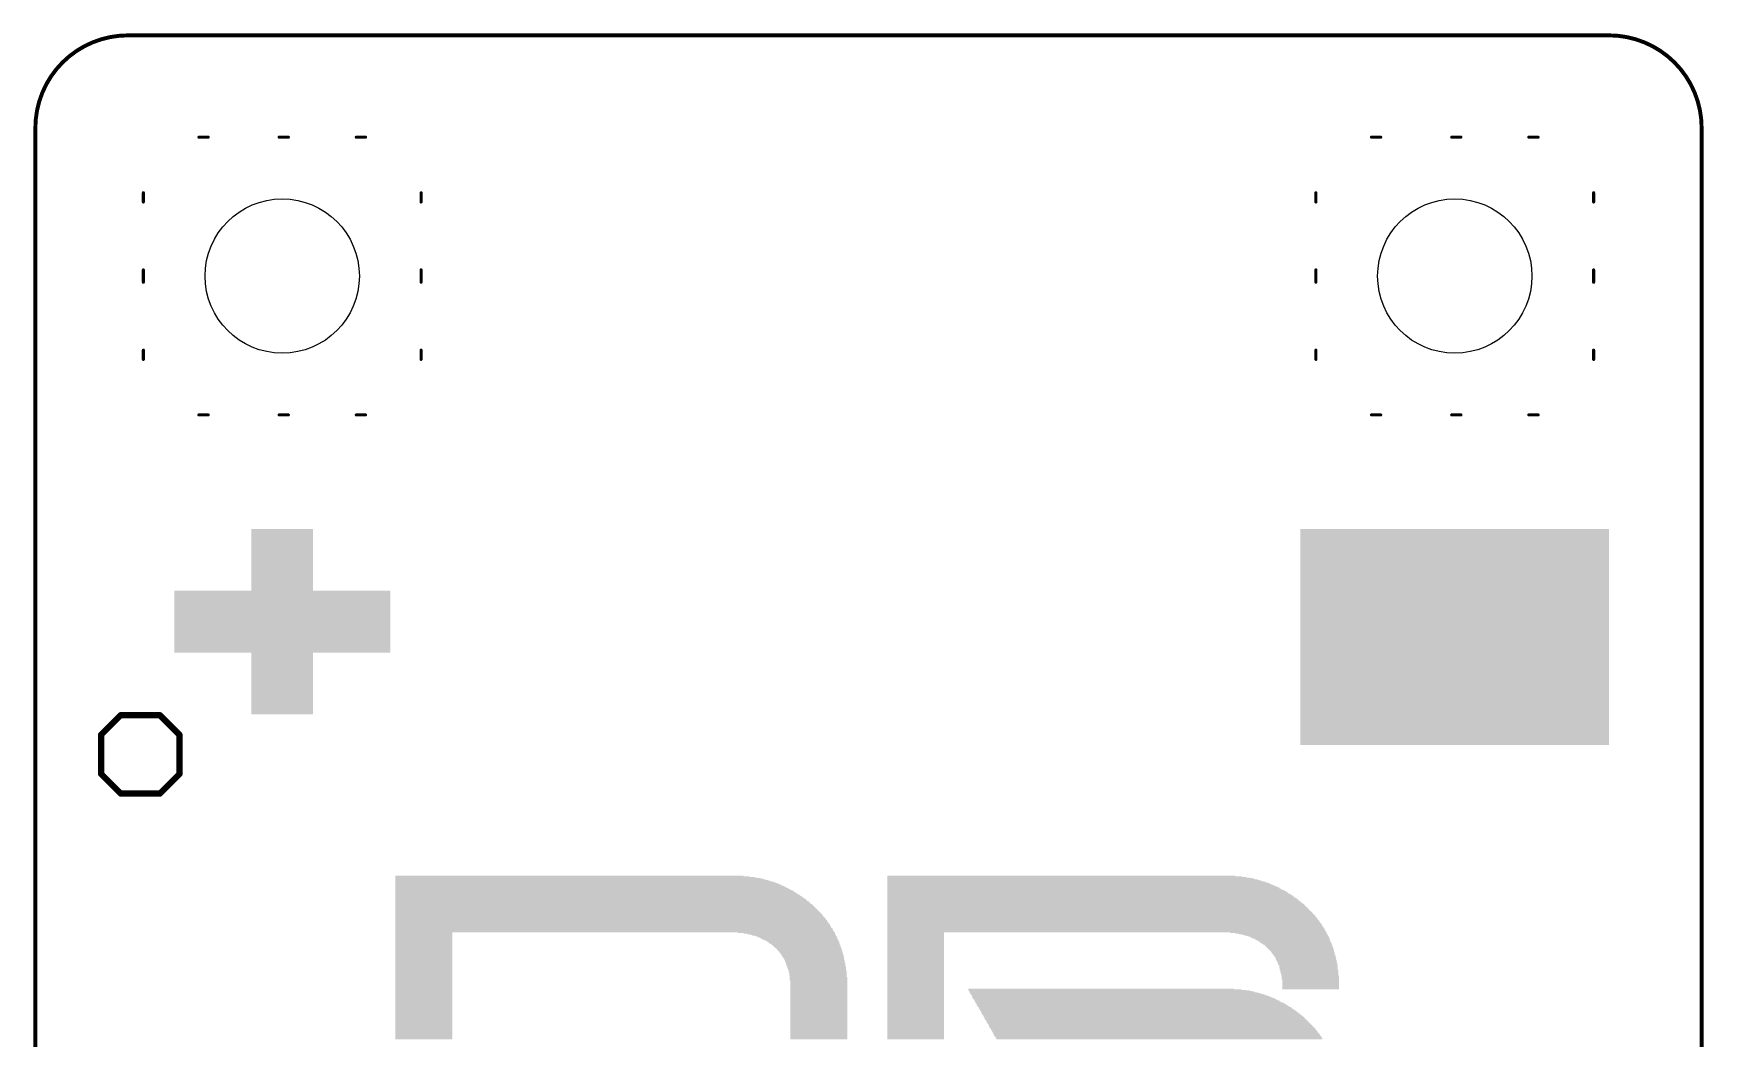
# Model space of a CAD drawing. Extents: x -0.1 to 54.1, y -0.1 to 65.1.
# Drawn here: x -0.1 to 54.1, y 32.5 to 65.1 of the extents above; entities that cross this region are included whole.
import ezdxf

# ---------------------------------------------------------------- set-up
doc = ezdxf.new("R2010")
doc.units = 0
doc.layers.add('20', color=31, linetype='CONTINUOUS')
doc.layers.add('21', color=253, linetype='CONTINUOUS')

# ---------------------------------------------------------------- blocks, each defined once
blk = doc.blocks.new('RECT')
blk.add_solid([(-0.5, -0.5), (0.5, -0.5), (-0.5, 0.5), (0.5, 0.5)])

msp = doc.modelspace()

# ---------------------------------------------------------------- linework, layer by layer
at = {"layer": '20'}
for points, const_width in [([(3, 65, 0.4142), (0, 62)], 0.127), ([(3, 65.0318, 1), (3, 64.9682)], 0.0635), ([(3, 64.9682, 1), (3, 65.0318)], 0.0635), ([(51, 65.0318, 1), (51, 64.9682)], 0.0635), ([(54, 62, 0.4142), (51, 65)], 0.127), ([(51, 64.9682, 1), (51, 65.0318)], 0.0635), ([(0.0318, 62, 1), (-0.0318, 62)], 0.0635), ([(-0.0318, 62, 1), (0.0318, 62)], 0.0635), ([(54.0318, 62, 1), (53.9682, 62)], 0.0635), ([(53.9682, 62, 1), (54.0318, 62)], 0.0635)]:
    msp.add_lwpolyline(points, format="xyb", dxfattribs=dict(at, const_width=const_width))
at = {"layer": '20', "const_width": 0.127}
for points in [[(51, 65), (3, 65)], [(0, 3), (0, 62)], [(54, 3), (54, 62)]]:
    msp.add_lwpolyline(points, dxfattribs=at)
at = {"layer": '20'}
for centre in [(8, 57.2), (46, 57.2)]:
    msp.add_circle(centre, 2.5, dxfattribs=at)
at = {"layer": '21'}
for points, const_width in [([(5.3, 61.7), (5.6, 61.7)], 0.1), ([(8.2, 61.7), (7.9, 61.7)], 0.1), ([(10.7, 61.7), (10.4, 61.7)], 0.1), ([(43.3, 61.7), (43.6, 61.7)], 0.1), ([(46.2, 61.7), (45.9, 61.7)], 0.1), ([(48.7, 61.7), (48.4, 61.7)], 0.1), ([(3.5, 59.9), (3.5, 59.6)], 0.1), ([(12.5, 59.6), (12.5, 59.9)], 0.1), ([(41.5, 59.9), (41.5, 59.6)], 0.1), ([(50.5, 59.6), (50.5, 59.9)], 0.1), ([(3.5, 57.4), (3.5, 57)], 0.1), ([(12.5, 57), (12.5, 57.4)], 0.1), ([(41.5, 57.4), (41.5, 57)], 0.1), ([(50.5, 57), (50.5, 57.4)], 0.1), ([(3.5, 54.8), (3.5, 54.5)], 0.1), ([(12.5, 54.5), (12.5, 54.8)], 0.1), ([(41.5, 54.8), (41.5, 54.5)], 0.1), ([(50.5, 54.5), (50.5, 54.8)], 0.1), ([(5.3, 52.7), (5.6, 52.7)], 0.1), ([(7.9, 52.7), (8.2, 52.7)], 0.1), ([(10.4, 52.7), (10.7, 52.7)], 0.1), ([(43.3, 52.7), (43.6, 52.7)], 0.1), ([(45.9, 52.7), (46.2, 52.7)], 0.1), ([(48.4, 52.7), (48.7, 52.7)], 0.1), ([(2.765, 42.97), (2.13, 42.335)], 0.2032), ([(4.035, 42.97), (2.765, 42.97)], 0.2032), ([(4.67, 42.335), (4.035, 42.97)], 0.2032), ([(2.13, 42.335), (2.13, 41.065)], 0.2032), ([(4.67, 41.065), (4.67, 42.335)], 0.2032), ([(2.13, 41.065), (2.765, 40.43)], 0.2032), ([(4.035, 40.43), (4.67, 41.065)], 0.2032), ([(2.765, 40.43), (4.035, 40.43)], 0.2032)]:
    msp.add_lwpolyline(points, dxfattribs=dict(at, const_width=const_width))
for points, const_width in [([(5.3, 61.725, 1), (5.3, 61.675)], 0.05), ([(5.6, 61.675, 1), (5.6, 61.725)], 0.05), ([(7.9, 61.725, 1), (7.9, 61.675)], 0.05), ([(8.2, 61.675, 1), (8.2, 61.725)], 0.05), ([(10.4, 61.725, 1), (10.4, 61.675)], 0.05), ([(10.7, 61.675, 1), (10.7, 61.725)], 0.05), ([(43.3, 61.725, 1), (43.3, 61.675)], 0.05), ([(43.6, 61.675, 1), (43.6, 61.725)], 0.05), ([(45.9, 61.725, 1), (45.9, 61.675)], 0.05), ([(46.2, 61.675, 1), (46.2, 61.725)], 0.05), ([(48.4, 61.725, 1), (48.4, 61.675)], 0.05), ([(48.7, 61.675, 1), (48.7, 61.725)], 0.05), ([(3.525, 59.9, 1), (3.475, 59.9)], 0.05), ([(3.475, 59.6, 1), (3.525, 59.6)], 0.05), ([(12.525, 59.9, 1), (12.475, 59.9)], 0.05), ([(12.475, 59.6, 1), (12.525, 59.6)], 0.05), ([(41.525, 59.9, 1), (41.475, 59.9)], 0.05), ([(41.475, 59.6, 1), (41.525, 59.6)], 0.05), ([(50.525, 59.9, 1), (50.475, 59.9)], 0.05), ([(50.475, 59.6, 1), (50.525, 59.6)], 0.05), ([(3.525, 57.4, 1), (3.475, 57.4)], 0.05), ([(12.525, 57.4, 1), (12.475, 57.4)], 0.05), ([(41.525, 57.4, 1), (41.475, 57.4)], 0.05), ([(50.525, 57.4, 1), (50.475, 57.4)], 0.05), ([(3.475, 57, 1), (3.525, 57)], 0.05), ([(12.475, 57, 1), (12.525, 57)], 0.05), ([(41.475, 57, 1), (41.525, 57)], 0.05), ([(50.475, 57, 1), (50.525, 57)], 0.05), ([(3.525, 54.8, 1), (3.475, 54.8)], 0.05), ([(12.525, 54.8, 1), (12.475, 54.8)], 0.05), ([(41.525, 54.8, 1), (41.475, 54.8)], 0.05), ([(50.525, 54.8, 1), (50.475, 54.8)], 0.05), ([(3.475, 54.5, 1), (3.525, 54.5)], 0.05), ([(12.475, 54.5, 1), (12.525, 54.5)], 0.05), ([(41.475, 54.5, 1), (41.525, 54.5)], 0.05), ([(50.475, 54.5, 1), (50.525, 54.5)], 0.05), ([(5.3, 52.725, 1), (5.3, 52.675)], 0.05), ([(5.6, 52.675, 1), (5.6, 52.725)], 0.05), ([(7.9, 52.725, 1), (7.9, 52.675)], 0.05), ([(8.2, 52.675, 1), (8.2, 52.725)], 0.05), ([(10.4, 52.725, 1), (10.4, 52.675)], 0.05), ([(10.7, 52.675, 1), (10.7, 52.725)], 0.05), ([(43.3, 52.725, 1), (43.3, 52.675)], 0.05), ([(43.6, 52.675, 1), (43.6, 52.725)], 0.05), ([(45.9, 52.725, 1), (45.9, 52.675)], 0.05), ([(46.2, 52.675, 1), (46.2, 52.725)], 0.05), ([(48.4, 52.725, 1), (48.4, 52.675)], 0.05), ([(48.7, 52.675, 1), (48.7, 52.725)], 0.05), ([(2.765, 43.0208, 1), (2.765, 42.9192)], 0.1016), ([(2.8009, 42.9341, 1), (2.7291, 43.0059)], 0.1016), ([(4.0709, 43.0059, 1), (3.9991, 42.9341)], 0.1016), ([(4.035, 42.9192, 1), (4.035, 43.0208)], 0.1016), ([(2.1808, 42.335, 1), (2.0792, 42.335)], 0.1016), ([(2.0941, 42.3709, 1), (2.1659, 42.2991)], 0.1016), ([(4.7208, 42.335, 1), (4.6192, 42.335)], 0.1016), ([(4.6341, 42.2991, 1), (4.7059, 42.3709)], 0.1016), ([(2.1659, 41.1009, 1), (2.0941, 41.0291)], 0.1016), ([(4.7059, 41.0291, 1), (4.6341, 41.1009)], 0.1016), ([(2.0792, 41.065, 1), (2.1808, 41.065)], 0.1016), ([(4.6192, 41.065, 1), (4.7208, 41.065)], 0.1016), ([(2.765, 40.4808, 1), (2.765, 40.3792)], 0.1016), ([(2.7291, 40.3941, 1), (2.8009, 40.4659)], 0.1016), ([(3.9991, 40.4659, 1), (4.0709, 40.3941)], 0.1016), ([(4.035, 40.3792, 1), (4.035, 40.4808)], 0.1016)]:
    msp.add_lwpolyline(points, format="xyb", dxfattribs=dict(at, const_width=const_width))

# ---------------------------------------------------------------- block references
for p, xscale, yscale in [((8, 46), 2, 6), ((46, 45.5), 10, 7), ((8, 46), 7, 2), ((17.31, 37.76), 11.28, 0.02), ((17.41, 37.74), 11.48, 0.02), ((17.49, 37.72), 11.64, 0.02), ((17.54, 37.7), 11.74, 0.02), ((17.59, 37.68), 11.84, 0.02), ((17.63, 37.66), 11.92, 0.02), ((17.67, 37.64), 12, 0.02), ((17.71, 37.62), 12.08, 0.02), ((17.74, 37.6), 12.14, 0.02), ((17.77, 37.58), 12.2, 0.02), ((17.8, 37.56), 12.26, 0.02), ((17.83, 37.54), 12.32, 0.02), ((17.86, 37.52), 12.38, 0.02), ((17.88, 37.5), 12.42, 0.02), ((17.91, 37.48), 12.48, 0.02), ((17.93, 37.46), 12.52, 0.02), ((17.95, 37.44), 12.56, 0.02), ((17.97, 37.42), 12.6, 0.02), ((17.99, 37.4), 12.64, 0.02), ((18.01, 37.38), 12.68, 0.02), ((18.03, 37.36), 12.72, 0.02), ((18.05, 37.34), 12.76, 0.02), ((33.25, 37.76), 11.28, 0.02), ((33.36, 37.74), 11.5, 0.02), ((33.43, 37.72), 11.64, 0.02), ((33.48, 37.7), 11.74, 0.02), ((33.53, 37.68), 11.84, 0.02), ((33.57, 37.66), 11.92, 0.02), ((33.61, 37.64), 12, 0.02), ((33.65, 37.62), 12.08, 0.02), ((33.68, 37.6), 12.14, 0.02), ((33.71, 37.58), 12.2, 0.02), ((33.74, 37.56), 12.26, 0.02), ((33.77, 37.54), 12.32, 0.02), ((33.8, 37.52), 12.38, 0.02), ((33.82, 37.5), 12.42, 0.02), ((33.85, 37.48), 12.48, 0.02), ((33.87, 37.46), 12.52, 0.02), ((33.89, 37.44), 12.56, 0.02), ((33.91, 37.42), 12.6, 0.02), ((33.94, 37.4), 12.66, 0.02), ((33.96, 37.38), 12.7, 0.02), ((33.97, 37.36), 12.72, 0.02), ((33.99, 37.34), 12.76, 0.02), ((18.07, 37.32), 12.8, 0.02), ((18.09, 37.3), 12.84, 0.02), ((18.11, 37.28), 12.88, 0.02), ((18.12, 37.26), 12.9, 0.02), ((18.14, 37.24), 12.94, 0.02), ((18.16, 37.22), 12.98, 0.02), ((18.17, 37.2), 13, 0.02), ((18.19, 37.18), 13.04, 0.02), ((18.2, 37.16), 13.06, 0.02), ((18.22, 37.14), 13.1, 0.02), ((18.23, 37.12), 13.12, 0.02), ((18.25, 37.1), 13.16, 0.02), ((18.26, 37.08), 13.18, 0.02), ((18.28, 37.06), 13.22, 0.02), ((18.29, 37.04), 13.24, 0.02), ((18.3, 37.02), 13.26, 0.02), ((18.32, 37), 13.3, 0.02), ((18.33, 36.98), 13.32, 0.02), ((18.34, 36.96), 13.34, 0.02), ((18.36, 36.94), 13.38, 0.02), ((18.37, 36.92), 13.4, 0.02), ((18.38, 36.9), 13.42, 0.02), ((18.39, 36.88), 13.44, 0.02), ((18.4, 36.86), 13.46, 0.02), ((18.42, 36.84), 13.5, 0.02), ((18.43, 36.82), 13.52, 0.02), ((18.44, 36.8), 13.54, 0.02), ((34.01, 37.32), 12.8, 0.02), ((34.03, 37.3), 12.84, 0.02), ((34.05, 37.28), 12.88, 0.02), ((34.07, 37.26), 12.92, 0.02), ((34.08, 37.24), 12.94, 0.02), ((34.1, 37.22), 12.98, 0.02), ((34.11, 37.2), 13, 0.02), ((34.13, 37.18), 13.04, 0.02), ((34.15, 37.16), 13.08, 0.02), ((34.16, 37.14), 13.1, 0.02), ((34.18, 37.12), 13.14, 0.02), ((34.19, 37.1), 13.16, 0.02), ((34.2, 37.08), 13.18, 0.02), ((34.22, 37.06), 13.22, 0.02), ((34.23, 37.04), 13.24, 0.02), ((34.25, 37.02), 13.28, 0.02), ((34.26, 37), 13.3, 0.02), ((34.27, 36.98), 13.32, 0.02), ((34.28, 36.96), 13.34, 0.02), ((34.3, 36.94), 13.38, 0.02), ((34.31, 36.92), 13.4, 0.02), ((34.32, 36.9), 13.42, 0.02), ((34.33, 36.88), 13.44, 0.02), ((34.35, 36.86), 13.48, 0.02), ((34.36, 36.84), 13.5, 0.02), ((34.37, 36.82), 13.52, 0.02), ((34.38, 36.8), 13.54, 0.02), ((18.45, 36.78), 13.56, 0.02), ((18.46, 36.76), 13.58, 0.02), ((18.47, 36.74), 13.6, 0.02), ((18.48, 36.72), 13.62, 0.02), ((18.49, 36.7), 13.64, 0.02), ((18.5, 36.68), 13.66, 0.02), ((18.51, 36.66), 13.68, 0.02), ((18.52, 36.64), 13.7, 0.02), ((18.53, 36.62), 13.72, 0.02), ((18.54, 36.6), 13.74, 0.02), ((18.55, 36.58), 13.76, 0.02), ((18.56, 36.56), 13.78, 0.02), ((18.57, 36.54), 13.8, 0.02), ((18.58, 36.52), 13.82, 0.02), ((18.59, 36.5), 13.84, 0.02), ((18.59, 36.48), 13.84, 0.02), ((18.6, 36.46), 13.86, 0.02), ((18.61, 36.44), 13.88, 0.02), ((18.62, 36.42), 13.9, 0.02), ((18.63, 36.4), 13.92, 0.02), ((18.64, 36.38), 13.94, 0.02), ((18.64, 36.36), 13.94, 0.02), ((18.65, 36.34), 13.96, 0.02), ((18.66, 36.32), 13.98, 0.02), ((18.67, 36.3), 14, 0.02), ((18.67, 36.28), 14, 0.02), ((18.68, 36.26), 14.02, 0.02), ((34.39, 36.78), 13.56, 0.02), ((34.4, 36.76), 13.58, 0.02), ((34.41, 36.74), 13.6, 0.02), ((34.42, 36.72), 13.62, 0.02), ((34.43, 36.7), 13.64, 0.02), ((34.44, 36.68), 13.66, 0.02), ((34.45, 36.66), 13.68, 0.02), ((34.46, 36.64), 13.7, 0.02), ((34.47, 36.62), 13.72, 0.02), ((34.48, 36.6), 13.74, 0.02), ((34.49, 36.58), 13.76, 0.02), ((34.5, 36.56), 13.78, 0.02), ((34.51, 36.54), 13.8, 0.02), ((34.52, 36.52), 13.82, 0.02), ((34.53, 36.5), 13.84, 0.02), ((34.54, 36.48), 13.86, 0.02), ((34.54, 36.46), 13.86, 0.02), ((34.55, 36.44), 13.88, 0.02), ((34.56, 36.42), 13.9, 0.02), ((34.57, 36.4), 13.92, 0.02), ((34.58, 36.38), 13.94, 0.02), ((34.58, 36.36), 13.94, 0.02), ((34.59, 36.34), 13.96, 0.02), ((34.6, 36.32), 13.98, 0.02), ((34.61, 36.3), 14, 0.02), ((34.61, 36.28), 14, 0.02), ((34.62, 36.26), 14.02, 0.02), ((18.69, 36.24), 14.04, 0.02), ((18.69, 36.22), 14.04, 0.02), ((18.7, 36.2), 14.06, 0.02), ((18.71, 36.18), 14.08, 0.02), ((18.71, 36.16), 14.08, 0.02), ((18.72, 36.14), 14.1, 0.02), ((18.73, 36.12), 14.12, 0.02), ((18.73, 36.1), 14.12, 0.02), ((18.74, 36.08), 14.14, 0.02), ((18.75, 36.06), 14.16, 0.02), ((18.75, 36.04), 14.16, 0.02), ((18.76, 36.02), 14.18, 0.02), ((18.76, 36), 14.18, 0.02), ((18.77, 35.98), 14.2, 0.02), ((18.77, 35.96), 14.2, 0.02), ((18.78, 35.94), 14.22, 0.02), ((12.59, 35.92), 1.84, 0.02), ((12.59, 35.9), 1.84, 0.02), ((12.59, 35.88), 1.84, 0.02), ((12.59, 35.86), 1.84, 0.02), ((12.59, 35.84), 1.84, 0.02), ((12.59, 35.82), 1.84, 0.02), ((12.59, 35.8), 1.84, 0.02), ((12.59, 35.78), 1.84, 0.02), ((12.59, 35.76), 1.84, 0.02), ((12.59, 35.74), 1.84, 0.02), ((12.59, 35.72), 1.84, 0.02), ((24.34, 35.92), 3.14, 0.02), ((24.43, 35.9), 2.96, 0.02), ((24.5, 35.88), 2.86, 0.02), ((24.55, 35.86), 2.76, 0.02), ((24.59, 35.84), 2.72, 0.02), ((24.63, 35.82), 2.64, 0.02), ((24.67, 35.8), 2.6, 0.02), ((24.69, 35.78), 2.56, 0.02), ((24.73, 35.76), 2.52, 0.02), ((24.75, 35.74), 2.48, 0.02), ((24.77, 35.72), 2.44, 0.02), ((34.63, 36.24), 14.04, 0.02), ((34.64, 36.22), 14.06, 0.02), ((34.64, 36.2), 14.06, 0.02), ((34.65, 36.18), 14.08, 0.02), ((34.66, 36.16), 14.1, 0.02), ((34.66, 36.14), 14.1, 0.02), ((34.67, 36.12), 14.12, 0.02), ((34.68, 36.1), 14.14, 0.02), ((34.68, 36.08), 14.14, 0.02), ((34.69, 36.06), 14.16, 0.02), ((34.69, 36.04), 14.16, 0.02), ((34.7, 36.02), 14.18, 0.02), ((34.71, 36), 14.2, 0.02), ((34.71, 35.98), 14.2, 0.02), ((34.72, 35.96), 14.22, 0.02), ((34.72, 35.94), 14.22, 0.02), ((28.53, 35.92), 1.84, 0.02), ((28.53, 35.9), 1.84, 0.02), ((28.53, 35.88), 1.84, 0.02), ((28.53, 35.86), 1.84, 0.02), ((28.53, 35.84), 1.84, 0.02), ((28.53, 35.82), 1.84, 0.02), ((28.53, 35.8), 1.84, 0.02), ((28.53, 35.78), 1.84, 0.02), ((28.53, 35.76), 1.84, 0.02), ((28.53, 35.74), 1.84, 0.02), ((28.53, 35.72), 1.84, 0.02), ((40.28, 35.92), 3.14, 0.02), ((40.37, 35.9), 2.96, 0.02), ((40.44, 35.88), 2.86, 0.02), ((40.49, 35.86), 2.76, 0.02), ((40.54, 35.84), 2.7, 0.02), ((40.57, 35.82), 2.64, 0.02), ((40.61, 35.8), 2.6, 0.02), ((40.64, 35.78), 2.54, 0.02), ((40.67, 35.76), 2.52, 0.02), ((40.69, 35.74), 2.48, 0.02), ((40.73, 35.72), 2.44, 0.02), ((12.59, 35.7), 1.84, 0.02), ((12.59, 35.68), 1.84, 0.02), ((12.59, 35.66), 1.84, 0.02), ((12.59, 35.64), 1.84, 0.02), ((12.59, 35.62), 1.84, 0.02), ((12.59, 35.6), 1.84, 0.02), ((12.59, 35.58), 1.84, 0.02), ((12.59, 35.56), 1.84, 0.02), ((12.59, 35.54), 1.84, 0.02), ((12.59, 35.52), 1.84, 0.02), ((12.59, 35.5), 1.84, 0.02), ((12.59, 35.48), 1.84, 0.02), ((12.59, 35.46), 1.84, 0.02), ((12.59, 35.44), 1.84, 0.02), ((12.59, 35.42), 1.84, 0.02), ((12.59, 35.4), 1.84, 0.02), ((12.59, 35.38), 1.84, 0.02), ((12.59, 35.36), 1.84, 0.02), ((12.59, 35.34), 1.84, 0.02), ((12.59, 35.32), 1.84, 0.02), ((12.59, 35.3), 1.84, 0.02), ((12.59, 35.28), 1.84, 0.02), ((12.59, 35.26), 1.84, 0.02), ((12.59, 35.24), 1.84, 0.02), ((12.59, 35.22), 1.84, 0.02), ((12.59, 35.2), 1.84, 0.02), ((12.59, 35.18), 1.84, 0.02), ((24.8, 35.7), 2.42, 0.02), ((24.82, 35.68), 2.38, 0.02), ((24.85, 35.66), 2.36, 0.02), ((24.87, 35.64), 2.32, 0.02), ((24.89, 35.62), 2.32, 0.02), ((24.91, 35.6), 2.28, 0.02), ((24.92, 35.58), 2.26, 0.02), ((24.95, 35.56), 2.24, 0.02), ((24.96, 35.54), 2.22, 0.02), ((24.98, 35.52), 2.22, 0.02), ((25, 35.5), 2.18, 0.02), ((25.01, 35.48), 2.16, 0.02), ((25.03, 35.46), 2.16, 0.02), ((25.04, 35.44), 2.14, 0.02), ((25.05, 35.42), 2.12, 0.02), ((25.07, 35.4), 2.12, 0.02), ((25.08, 35.38), 2.1, 0.02), ((25.09, 35.36), 2.08, 0.02), ((25.11, 35.34), 2.08, 0.02), ((25.12, 35.32), 2.06, 0.02), ((25.13, 35.3), 2.04, 0.02), ((25.13, 35.28), 2.04, 0.02), ((25.15, 35.26), 2.04, 0.02), ((25.16, 35.24), 2.02, 0.02), ((25.17, 35.22), 2, 0.02), ((25.18, 35.2), 2.02, 0.02), ((25.19, 35.18), 2, 0.02), ((28.53, 35.7), 1.84, 0.02), ((28.53, 35.68), 1.84, 0.02), ((28.53, 35.66), 1.84, 0.02), ((28.53, 35.64), 1.84, 0.02), ((28.53, 35.62), 1.84, 0.02), ((28.53, 35.6), 1.84, 0.02), ((28.53, 35.58), 1.84, 0.02), ((28.53, 35.56), 1.84, 0.02), ((28.53, 35.54), 1.84, 0.02), ((28.53, 35.52), 1.84, 0.02), ((28.53, 35.5), 1.84, 0.02), ((28.53, 35.48), 1.84, 0.02), ((28.53, 35.46), 1.84, 0.02), ((28.53, 35.44), 1.84, 0.02), ((28.53, 35.42), 1.84, 0.02), ((28.53, 35.4), 1.84, 0.02), ((28.53, 35.38), 1.84, 0.02), ((28.53, 35.36), 1.84, 0.02), ((28.53, 35.34), 1.84, 0.02), ((28.53, 35.32), 1.84, 0.02), ((28.53, 35.3), 1.84, 0.02), ((28.53, 35.28), 1.84, 0.02), ((28.53, 35.26), 1.84, 0.02), ((28.53, 35.24), 1.84, 0.02), ((28.53, 35.22), 1.84, 0.02), ((28.53, 35.2), 1.84, 0.02), ((28.53, 35.18), 1.84, 0.02), ((40.75, 35.7), 2.4, 0.02), ((40.76, 35.68), 2.38, 0.02), ((40.79, 35.66), 2.36, 0.02), ((40.81, 35.64), 2.32, 0.02), ((40.83, 35.62), 2.32, 0.02), ((40.85, 35.6), 2.28, 0.02), ((40.87, 35.58), 2.28, 0.02), ((40.89, 35.56), 2.24, 0.02), ((40.9, 35.54), 2.22, 0.02), ((40.93, 35.52), 2.2, 0.02), ((40.94, 35.5), 2.18, 0.02), ((40.95, 35.48), 2.16, 0.02), ((40.97, 35.46), 2.16, 0.02), ((40.98, 35.44), 2.14, 0.02), ((40.99, 35.42), 2.12, 0.02), ((41.01, 35.4), 2.12, 0.02), ((41.02, 35.38), 2.1, 0.02), ((41.03, 35.36), 2.08, 0.02), ((41.05, 35.34), 2.08, 0.02), ((41.06, 35.32), 2.06, 0.02), ((41.07, 35.3), 2.04, 0.02), ((41.09, 35.28), 2.04, 0.02), ((41.09, 35.26), 2.04, 0.02), ((41.1, 35.24), 2.02, 0.02), ((41.11, 35.22), 2, 0.02), ((41.13, 35.2), 2, 0.02), ((41.13, 35.18), 2, 0.02), ((12.59, 35.16), 1.84, 0.02), ((12.59, 35.14), 1.84, 0.02), ((12.59, 35.12), 1.84, 0.02), ((12.59, 35.1), 1.84, 0.02), ((12.59, 35.08), 1.84, 0.02), ((12.59, 35.06), 1.84, 0.02), ((12.59, 35.04), 1.84, 0.02), ((12.59, 35.02), 1.84, 0.02), ((12.59, 35), 1.84, 0.02), ((12.59, 34.98), 1.84, 0.02), ((12.59, 34.96), 1.84, 0.02), ((12.59, 34.94), 1.84, 0.02), ((12.59, 34.92), 1.84, 0.02), ((12.59, 34.9), 1.84, 0.02), ((12.59, 34.88), 1.84, 0.02), ((12.59, 34.86), 1.84, 0.02), ((12.59, 34.84), 1.84, 0.02), ((12.59, 34.82), 1.84, 0.02), ((12.59, 34.8), 1.84, 0.02), ((12.59, 34.78), 1.84, 0.02), ((12.59, 34.76), 1.84, 0.02), ((12.59, 34.74), 1.84, 0.02), ((12.59, 34.72), 1.84, 0.02), ((12.59, 34.7), 1.84, 0.02), ((12.59, 34.68), 1.84, 0.02), ((12.59, 34.66), 1.84, 0.02), ((12.59, 34.64), 1.84, 0.02), ((25.2, 35.16), 1.98, 0.02), ((25.2, 35.14), 1.98, 0.02), ((25.22, 35.12), 1.98, 0.02), ((25.23, 35.1), 1.96, 0.02), ((25.23, 35.08), 1.96, 0.02), ((25.24, 35.06), 1.94, 0.02), ((25.25, 35.04), 1.96, 0.02), ((25.26, 35.02), 1.94, 0.02), ((25.26, 35), 1.94, 0.02), ((25.27, 34.98), 1.92, 0.02), ((25.27, 34.96), 1.92, 0.02), ((25.29, 34.94), 1.92, 0.02), ((25.29, 34.92), 1.92, 0.02), ((25.29, 34.9), 1.92, 0.02), ((25.3, 34.88), 1.9, 0.02), ((25.3, 34.86), 1.9, 0.02), ((25.3, 34.84), 1.9, 0.02), ((25.32, 34.82), 1.9, 0.02), ((25.32, 34.8), 1.9, 0.02), ((25.32, 34.78), 1.9, 0.02), ((25.33, 34.76), 1.88, 0.02), ((25.33, 34.74), 1.88, 0.02), ((25.33, 34.72), 1.88, 0.02), ((25.34, 34.7), 1.86, 0.02), ((25.35, 34.68), 1.88, 0.02), ((25.35, 34.66), 1.88, 0.02), ((25.35, 34.64), 1.88, 0.02), ((28.53, 35.16), 1.84, 0.02), ((28.53, 35.14), 1.84, 0.02), ((28.53, 35.12), 1.84, 0.02), ((28.53, 35.1), 1.84, 0.02), ((28.53, 35.08), 1.84, 0.02), ((28.53, 35.06), 1.84, 0.02), ((28.53, 35.04), 1.84, 0.02), ((28.53, 35.02), 1.84, 0.02), ((28.53, 35), 1.84, 0.02), ((28.53, 34.98), 1.84, 0.02), ((28.53, 34.96), 1.84, 0.02), ((28.53, 34.94), 1.84, 0.02), ((28.53, 34.92), 1.84, 0.02), ((28.53, 34.9), 1.84, 0.02), ((28.53, 34.88), 1.84, 0.02), ((28.53, 34.86), 1.84, 0.02), ((28.53, 34.84), 1.84, 0.02), ((28.53, 34.82), 1.84, 0.02), ((28.53, 34.8), 1.84, 0.02), ((28.53, 34.78), 1.84, 0.02), ((28.53, 34.76), 1.84, 0.02), ((28.53, 34.74), 1.84, 0.02), ((28.53, 34.72), 1.84, 0.02), ((28.53, 34.7), 1.84, 0.02), ((28.53, 34.68), 1.84, 0.02), ((28.53, 34.66), 1.84, 0.02), ((28.53, 34.64), 1.84, 0.02), ((41.14, 35.16), 1.98, 0.02), ((41.16, 35.14), 1.98, 0.02), ((41.16, 35.12), 1.98, 0.02), ((41.17, 35.1), 1.96, 0.02), ((41.17, 35.08), 1.96, 0.02), ((41.18, 35.06), 1.94, 0.02), ((41.19, 35.04), 1.96, 0.02), ((41.2, 35.02), 1.94, 0.02), ((41.2, 35), 1.94, 0.02), ((41.21, 34.98), 1.92, 0.02), ((41.21, 34.96), 1.92, 0.02), ((41.23, 34.94), 1.92, 0.02), ((41.23, 34.92), 1.92, 0.02), ((41.23, 34.9), 1.92, 0.02), ((41.24, 34.88), 1.9, 0.02), ((41.24, 34.86), 1.9, 0.02), ((41.26, 34.84), 1.9, 0.02), ((41.26, 34.82), 1.9, 0.02), ((41.26, 34.8), 1.9, 0.02), ((41.27, 34.78), 1.88, 0.02), ((41.27, 34.76), 1.88, 0.02), ((41.27, 34.74), 1.88, 0.02), ((41.27, 34.72), 1.88, 0.02), ((41.29, 34.7), 1.88, 0.02), ((41.29, 34.68), 1.88, 0.02), ((41.29, 34.66), 1.88, 0.02), ((41.29, 34.64), 1.88, 0.02), ((12.59, 34.62), 1.84, 0.02), ((12.59, 34.6), 1.84, 0.02), ((12.59, 34.58), 1.84, 0.02), ((12.59, 34.56), 1.84, 0.02), ((12.59, 34.54), 1.84, 0.02), ((12.59, 34.52), 1.84, 0.02), ((12.59, 34.5), 1.84, 0.02), ((12.59, 34.48), 1.84, 0.02), ((12.59, 34.46), 1.84, 0.02), ((12.59, 34.44), 1.84, 0.02), ((12.59, 34.42), 1.84, 0.02), ((12.59, 34.4), 1.84, 0.02), ((12.59, 34.38), 1.84, 0.02), ((12.59, 34.36), 1.84, 0.02), ((12.59, 34.34), 1.84, 0.02), ((12.59, 34.32), 1.84, 0.02), ((12.59, 34.3), 1.84, 0.02), ((12.59, 34.28), 1.84, 0.02), ((12.59, 34.26), 1.84, 0.02), ((12.59, 34.24), 1.84, 0.02), ((12.59, 34.22), 1.84, 0.02), ((12.59, 34.2), 1.84, 0.02), ((12.59, 34.18), 1.84, 0.02), ((12.59, 34.16), 1.84, 0.02), ((12.59, 34.14), 1.84, 0.02), ((12.59, 34.12), 1.84, 0.02), ((12.59, 34.1), 1.84, 0.02), ((25.36, 34.62), 1.86, 0.02), ((25.36, 34.6), 1.86, 0.02), ((25.36, 34.58), 1.86, 0.02), ((25.36, 34.56), 1.86, 0.02), ((25.36, 34.54), 1.86, 0.02), ((25.37, 34.52), 1.84, 0.02), ((25.37, 34.5), 1.84, 0.02), ((25.38, 34.48), 1.86, 0.02), ((25.38, 34.46), 1.86, 0.02), ((25.38, 34.44), 1.86, 0.02), ((25.38, 34.42), 1.86, 0.02), ((25.38, 34.4), 1.86, 0.02), ((25.38, 34.38), 1.86, 0.02), ((25.39, 34.36), 1.84, 0.02), ((25.39, 34.34), 1.84, 0.02), ((25.39, 34.32), 1.84, 0.02), ((25.39, 34.3), 1.84, 0.02), ((25.39, 34.28), 1.84, 0.02), ((25.39, 34.26), 1.84, 0.02), ((25.39, 34.24), 1.84, 0.02), ((25.39, 34.22), 1.84, 0.02), ((25.39, 34.2), 1.84, 0.02), ((25.39, 34.18), 1.84, 0.02), ((25.39, 34.16), 1.84, 0.02), ((25.39, 34.14), 1.84, 0.02), ((25.39, 34.12), 1.84, 0.02), ((25.39, 34.1), 1.84, 0.02), ((28.53, 34.62), 1.84, 0.02), ((28.53, 34.6), 1.84, 0.02), ((28.53, 34.58), 1.84, 0.02), ((28.53, 34.56), 1.84, 0.02), ((28.53, 34.54), 1.84, 0.02), ((28.53, 34.52), 1.84, 0.02), ((28.53, 34.5), 1.84, 0.02), ((28.53, 34.48), 1.84, 0.02), ((28.53, 34.46), 1.84, 0.02), ((28.53, 34.44), 1.84, 0.02), ((28.53, 34.42), 1.84, 0.02), ((28.53, 34.4), 1.84, 0.02), ((28.53, 34.38), 1.84, 0.02), ((28.53, 34.36), 1.84, 0.02), ((28.53, 34.34), 1.84, 0.02), ((28.53, 34.32), 1.84, 0.02), ((28.53, 34.3), 1.84, 0.02), ((28.53, 34.28), 1.84, 0.02), ((28.53, 34.26), 1.84, 0.02), ((28.53, 34.24), 1.84, 0.02), ((28.53, 34.22), 1.84, 0.02), ((28.53, 34.2), 1.84, 0.02), ((28.53, 34.18), 1.84, 0.02), ((28.53, 34.16), 1.84, 0.02), ((28.53, 34.14), 1.84, 0.02), ((28.53, 34.12), 1.84, 0.02), ((28.53, 34.1), 1.84, 0.02), ((34.54, 34.1), 8.62, 0.02), ((41.3, 34.62), 1.86, 0.02), ((41.3, 34.6), 1.86, 0.02), ((41.3, 34.58), 1.86, 0.02), ((41.3, 34.56), 1.86, 0.02), ((41.31, 34.54), 1.84, 0.02), ((41.32, 34.52), 1.86, 0.02), ((41.32, 34.5), 1.86, 0.02), ((41.32, 34.48), 1.86, 0.02), ((41.32, 34.46), 1.86, 0.02), ((41.32, 34.44), 1.86, 0.02), ((41.32, 34.42), 1.86, 0.02), ((41.33, 34.4), 1.84, 0.02), ((41.33, 34.38), 1.84, 0.02), ((41.33, 34.36), 1.84, 0.02), ((41.33, 34.34), 1.84, 0.02), ((41.33, 34.32), 1.84, 0.02), ((41.33, 34.3), 1.84, 0.02), ((41.33, 34.28), 1.84, 0.02), ((41.33, 34.26), 1.84, 0.02), ((41.33, 34.24), 1.84, 0.02), ((41.33, 34.22), 1.84, 0.02), ((41.33, 34.2), 1.84, 0.02), ((41.33, 34.18), 1.84, 0.02), ((41.33, 34.16), 1.84, 0.02), ((41.33, 34.14), 1.84, 0.02), ((41.33, 34.12), 1.84, 0.02), ((41.33, 34.1), 1.84, 0.02), ((12.59, 34.08), 1.84, 0.02), ((12.59, 34.06), 1.84, 0.02), ((12.59, 34.04), 1.84, 0.02), ((12.59, 34.02), 1.84, 0.02), ((12.59, 34), 1.84, 0.02), ((12.59, 33.98), 1.84, 0.02), ((12.59, 33.96), 1.84, 0.02), ((12.59, 33.94), 1.84, 0.02), ((12.59, 33.92), 1.84, 0.02), ((12.59, 33.9), 1.84, 0.02), ((12.59, 33.88), 1.84, 0.02), ((12.59, 33.86), 1.84, 0.02), ((12.59, 33.84), 1.84, 0.02), ((12.59, 33.82), 1.84, 0.02), ((12.59, 33.8), 1.84, 0.02), ((12.59, 33.78), 1.84, 0.02), ((12.59, 33.76), 1.84, 0.02), ((12.59, 33.74), 1.84, 0.02), ((12.59, 33.72), 1.84, 0.02), ((12.59, 33.7), 1.84, 0.02), ((12.59, 33.68), 1.84, 0.02), ((12.59, 33.66), 1.84, 0.02), ((12.59, 33.64), 1.84, 0.02), ((12.59, 33.62), 1.84, 0.02), ((12.59, 33.6), 1.84, 0.02), ((12.59, 33.58), 1.84, 0.02), ((12.59, 33.56), 1.84, 0.02), ((25.39, 34.08), 1.84, 0.02), ((25.39, 34.06), 1.84, 0.02), ((25.39, 34.04), 1.84, 0.02), ((25.39, 34.02), 1.84, 0.02), ((25.39, 34), 1.84, 0.02), ((25.39, 33.98), 1.84, 0.02), ((25.39, 33.96), 1.84, 0.02), ((25.39, 33.94), 1.84, 0.02), ((25.39, 33.92), 1.84, 0.02), ((25.39, 33.9), 1.84, 0.02), ((25.39, 33.88), 1.84, 0.02), ((25.39, 33.86), 1.84, 0.02), ((25.39, 33.84), 1.84, 0.02), ((25.39, 33.82), 1.84, 0.02), ((25.39, 33.8), 1.84, 0.02), ((25.39, 33.78), 1.84, 0.02), ((25.39, 33.76), 1.84, 0.02), ((25.39, 33.74), 1.84, 0.02), ((25.39, 33.72), 1.84, 0.02), ((25.39, 33.7), 1.84, 0.02), ((25.39, 33.68), 1.84, 0.02), ((25.39, 33.66), 1.84, 0.02), ((25.39, 33.64), 1.84, 0.02), ((25.39, 33.62), 1.84, 0.02), ((25.39, 33.6), 1.84, 0.02), ((25.39, 33.58), 1.84, 0.02), ((25.39, 33.56), 1.84, 0.02), ((28.53, 34.08), 1.84, 0.02), ((28.53, 34.06), 1.84, 0.02), ((28.53, 34.04), 1.84, 0.02), ((28.53, 34.02), 1.84, 0.02), ((28.53, 34), 1.84, 0.02), ((28.53, 33.98), 1.84, 0.02), ((28.53, 33.96), 1.84, 0.02), ((28.53, 33.94), 1.84, 0.02), ((28.53, 33.92), 1.84, 0.02), ((28.53, 33.9), 1.84, 0.02), ((28.53, 33.88), 1.84, 0.02), ((28.53, 33.86), 1.84, 0.02), ((28.53, 33.84), 1.84, 0.02), ((28.53, 33.82), 1.84, 0.02), ((28.53, 33.8), 1.84, 0.02), ((28.53, 33.78), 1.84, 0.02), ((28.53, 33.76), 1.84, 0.02), ((28.53, 33.74), 1.84, 0.02), ((28.53, 33.72), 1.84, 0.02), ((28.53, 33.7), 1.84, 0.02), ((28.53, 33.68), 1.84, 0.02), ((28.53, 33.66), 1.84, 0.02), ((28.53, 33.64), 1.84, 0.02), ((28.53, 33.62), 1.84, 0.02), ((28.53, 33.6), 1.84, 0.02), ((28.53, 33.58), 1.84, 0.02), ((28.53, 33.56), 1.84, 0.02), ((34.66, 34.08), 8.86, 0.02), ((34.73, 34.06), 9, 0.02), ((34.8, 34.04), 9.1, 0.02), ((34.86, 34.02), 9.18, 0.02), ((34.9, 34), 9.26, 0.02), ((34.95, 33.98), 9.32, 0.02), ((34.99, 33.96), 9.4, 0.02), ((35.03, 33.94), 9.44, 0.02), ((35.06, 33.92), 9.5, 0.02), ((35.1, 33.9), 9.54, 0.02), ((35.14, 33.88), 9.58, 0.02), ((35.17, 33.86), 9.64, 0.02), ((35.2, 33.84), 9.66, 0.02), ((35.23, 33.82), 9.72, 0.02), ((35.26, 33.8), 9.74, 0.02), ((35.28, 33.78), 9.78, 0.02), ((35.31, 33.76), 9.8, 0.02), ((35.34, 33.74), 9.82, 0.02), ((35.37, 33.72), 9.88, 0.02), ((35.39, 33.7), 9.88, 0.02), ((35.41, 33.68), 9.92, 0.02), ((35.44, 33.66), 9.94, 0.02), ((35.46, 33.64), 9.98, 0.02), ((35.49, 33.62), 10, 0.02), ((35.52, 33.6), 10.02, 0.02), ((35.53, 33.58), 10.04, 0.02), ((35.56, 33.56), 10.06, 0.02), ((12.59, 33.54), 1.84, 0.02), ((12.59, 33.52), 1.84, 0.02), ((12.59, 33.5), 1.84, 0.02), ((12.59, 33.48), 1.84, 0.02), ((12.59, 33.46), 1.84, 0.02), ((12.59, 33.44), 1.84, 0.02), ((12.59, 33.42), 1.84, 0.02), ((12.59, 33.4), 1.84, 0.02), ((12.59, 33.38), 1.84, 0.02), ((12.59, 33.36), 1.84, 0.02), ((12.59, 33.34), 1.84, 0.02), ((12.59, 33.32), 1.84, 0.02), ((12.59, 33.3), 1.84, 0.02), ((12.59, 33.28), 1.84, 0.02), ((12.59, 33.26), 1.84, 0.02), ((12.59, 33.24), 1.84, 0.02), ((12.59, 33.22), 1.84, 0.02), ((12.59, 33.2), 1.84, 0.02), ((12.59, 33.18), 1.84, 0.02), ((12.59, 33.16), 1.84, 0.02), ((12.59, 33.14), 1.84, 0.02), ((12.59, 33.12), 1.84, 0.02), ((12.59, 33.1), 1.84, 0.02), ((12.59, 33.08), 1.84, 0.02), ((12.59, 33.06), 1.84, 0.02), ((12.59, 33.04), 1.84, 0.02), ((12.59, 33.02), 1.84, 0.02), ((25.39, 33.54), 1.84, 0.02), ((25.39, 33.52), 1.84, 0.02), ((25.39, 33.5), 1.84, 0.02), ((25.39, 33.48), 1.84, 0.02), ((25.39, 33.46), 1.84, 0.02), ((25.39, 33.44), 1.84, 0.02), ((25.39, 33.42), 1.84, 0.02), ((25.39, 33.4), 1.84, 0.02), ((25.39, 33.38), 1.84, 0.02), ((25.39, 33.36), 1.84, 0.02), ((25.39, 33.34), 1.84, 0.02), ((25.39, 33.32), 1.84, 0.02), ((25.39, 33.3), 1.84, 0.02), ((25.39, 33.28), 1.84, 0.02), ((25.39, 33.26), 1.84, 0.02), ((25.39, 33.24), 1.84, 0.02), ((25.39, 33.22), 1.84, 0.02), ((25.39, 33.2), 1.84, 0.02), ((25.39, 33.18), 1.84, 0.02), ((25.39, 33.16), 1.84, 0.02), ((25.39, 33.14), 1.84, 0.02), ((25.39, 33.12), 1.84, 0.02), ((25.39, 33.1), 1.84, 0.02), ((25.39, 33.08), 1.84, 0.02), ((25.39, 33.06), 1.84, 0.02), ((25.39, 33.04), 1.84, 0.02), ((25.39, 33.02), 1.84, 0.02), ((28.53, 33.54), 1.84, 0.02), ((28.53, 33.52), 1.84, 0.02), ((28.53, 33.5), 1.84, 0.02), ((28.53, 33.48), 1.84, 0.02), ((28.53, 33.46), 1.84, 0.02), ((28.53, 33.44), 1.84, 0.02), ((28.53, 33.42), 1.84, 0.02), ((28.53, 33.4), 1.84, 0.02), ((28.53, 33.38), 1.84, 0.02), ((28.53, 33.36), 1.84, 0.02), ((28.53, 33.34), 1.84, 0.02), ((28.53, 33.32), 1.84, 0.02), ((28.53, 33.3), 1.84, 0.02), ((28.53, 33.28), 1.84, 0.02), ((28.53, 33.26), 1.84, 0.02), ((28.53, 33.24), 1.84, 0.02), ((28.53, 33.22), 1.84, 0.02), ((28.53, 33.2), 1.84, 0.02), ((28.53, 33.18), 1.84, 0.02), ((28.53, 33.16), 1.84, 0.02), ((28.53, 33.14), 1.84, 0.02), ((28.53, 33.12), 1.84, 0.02), ((28.53, 33.1), 1.84, 0.02), ((28.53, 33.08), 1.84, 0.02), ((28.53, 33.06), 1.84, 0.02), ((28.53, 33.04), 1.84, 0.02), ((28.53, 33.02), 1.84, 0.02), ((35.58, 33.54), 10.1, 0.02), ((35.6, 33.52), 10.1, 0.02), ((35.63, 33.5), 10.12, 0.02), ((35.64, 33.48), 10.14, 0.02), ((35.67, 33.46), 10.16, 0.02), ((35.68, 33.44), 10.18, 0.02), ((35.71, 33.42), 10.2, 0.02), ((35.72, 33.4), 10.22, 0.02), ((35.74, 33.38), 10.22, 0.02), ((35.77, 33.36), 10.24, 0.02), ((35.78, 33.34), 10.26, 0.02), ((35.8, 33.32), 10.26, 0.02), ((35.82, 33.3), 10.3, 0.02), ((35.84, 33.28), 10.3, 0.02), ((35.85, 33.26), 10.32, 0.02), ((35.87, 33.24), 10.32, 0.02), ((35.9, 33.22), 10.34, 0.02), ((35.91, 33.2), 10.36, 0.02), ((35.93, 33.18), 10.36, 0.02), ((35.94, 33.16), 10.38, 0.02), ((35.96, 33.14), 10.38, 0.02), ((35.97, 33.12), 10.4, 0.02), ((35.99, 33.1), 10.4, 0.02), ((36.01, 33.08), 10.4, 0.02), ((36.02, 33.06), 10.42, 0.02), ((36.04, 33.04), 10.42, 0.02), ((36.05, 33.02), 10.44, 0.02), ((12.59, 33), 1.84, 0.02), ((12.59, 32.98), 1.84, 0.02), ((12.59, 32.96), 1.84, 0.02), ((12.59, 32.94), 1.84, 0.02), ((12.59, 32.92), 1.84, 0.02), ((12.59, 32.9), 1.84, 0.02), ((12.59, 32.88), 1.84, 0.02), ((12.59, 32.86), 1.84, 0.02), ((12.59, 32.84), 1.84, 0.02), ((12.59, 32.82), 1.84, 0.02), ((12.59, 32.8), 1.84, 0.02), ((12.59, 32.78), 1.84, 0.02), ((12.59, 32.76), 1.84, 0.02), ((12.59, 32.74), 1.84, 0.02), ((12.59, 32.72), 1.84, 0.02), ((12.59, 32.7), 1.84, 0.02), ((12.59, 32.68), 1.84, 0.02), ((12.59, 32.66), 1.84, 0.02), ((12.59, 32.64), 1.84, 0.02), ((12.59, 32.62), 1.84, 0.02), ((12.59, 32.6), 1.84, 0.02), ((12.59, 32.58), 1.84, 0.02), ((12.59, 32.56), 1.84, 0.02), ((12.59, 32.54), 1.84, 0.02), ((12.59, 32.52), 1.84, 0.02), ((12.59, 32.5), 1.84, 0.02), ((12.59, 32.48), 1.84, 0.02), ((25.39, 33), 1.84, 0.02), ((25.39, 32.98), 1.84, 0.02), ((25.39, 32.96), 1.84, 0.02), ((25.39, 32.94), 1.84, 0.02), ((25.39, 32.92), 1.84, 0.02), ((25.39, 32.9), 1.84, 0.02), ((25.39, 32.88), 1.84, 0.02), ((25.39, 32.86), 1.84, 0.02), ((25.39, 32.84), 1.84, 0.02), ((25.39, 32.82), 1.84, 0.02), ((25.39, 32.8), 1.84, 0.02), ((25.39, 32.78), 1.84, 0.02), ((25.39, 32.76), 1.84, 0.02), ((25.39, 32.74), 1.84, 0.02), ((25.39, 32.72), 1.84, 0.02), ((25.39, 32.7), 1.84, 0.02), ((25.39, 32.68), 1.84, 0.02), ((25.39, 32.66), 1.84, 0.02), ((25.39, 32.64), 1.84, 0.02), ((25.39, 32.62), 1.84, 0.02), ((25.39, 32.6), 1.84, 0.02), ((25.39, 32.58), 1.84, 0.02), ((25.39, 32.56), 1.84, 0.02), ((25.39, 32.54), 1.84, 0.02), ((25.39, 32.52), 1.84, 0.02), ((25.39, 32.5), 1.84, 0.02), ((25.39, 32.48), 1.84, 0.02), ((28.53, 33), 1.84, 0.02), ((28.53, 32.98), 1.84, 0.02), ((28.53, 32.96), 1.84, 0.02), ((28.53, 32.94), 1.84, 0.02), ((28.53, 32.92), 1.84, 0.02), ((28.53, 32.9), 1.84, 0.02), ((28.53, 32.88), 1.84, 0.02), ((28.53, 32.86), 1.84, 0.02), ((28.53, 32.84), 1.84, 0.02), ((28.53, 32.82), 1.84, 0.02), ((28.53, 32.8), 1.84, 0.02), ((28.53, 32.78), 1.84, 0.02), ((28.53, 32.76), 1.84, 0.02), ((28.53, 32.74), 1.84, 0.02), ((28.53, 32.72), 1.84, 0.02), ((28.53, 32.7), 1.84, 0.02), ((28.53, 32.68), 1.84, 0.02), ((28.53, 32.66), 1.84, 0.02), ((28.53, 32.64), 1.84, 0.02), ((28.53, 32.62), 1.84, 0.02), ((28.53, 32.6), 1.84, 0.02), ((28.53, 32.58), 1.84, 0.02), ((28.53, 32.56), 1.84, 0.02), ((28.53, 32.54), 1.84, 0.02), ((28.53, 32.52), 1.84, 0.02), ((28.53, 32.5), 1.84, 0.02), ((28.53, 32.48), 1.84, 0.02), ((36.07, 33), 10.44, 0.02), ((36.08, 32.98), 10.46, 0.02), ((36.1, 32.96), 10.46, 0.02), ((36.12, 32.94), 10.46, 0.02), ((36.13, 32.92), 10.48, 0.02), ((36.15, 32.9), 10.48, 0.02), ((36.16, 32.88), 10.5, 0.02), ((36.18, 32.86), 10.5, 0.02), ((36.19, 32.84), 10.52, 0.02), ((36.21, 32.82), 10.52, 0.02), ((36.23, 32.8), 10.52, 0.02), ((36.23, 32.78), 10.52, 0.02), ((36.25, 32.76), 10.52, 0.02), ((36.26, 32.74), 10.54, 0.02), ((36.28, 32.72), 10.54, 0.02), ((36.29, 32.7), 10.56, 0.02), ((36.3, 32.68), 10.54, 0.02), ((36.32, 32.66), 10.54, 0.02), ((36.33, 32.64), 10.56, 0.02), ((36.35, 32.62), 10.56, 0.02), ((36.35, 32.6), 10.56, 0.02), ((36.37, 32.58), 10.56, 0.02), ((36.38, 32.56), 10.58, 0.02), ((36.39, 32.54), 10.56, 0.02), ((36.41, 32.52), 10.56, 0.02), ((36.42, 32.5), 10.58, 0.02), ((36.43, 32.48), 10.56, 0.02)]:
    msp.add_blockref('RECT', p, dxfattribs=dict(at, xscale=xscale, yscale=yscale))

doc.saveas('drawing.dxf')
